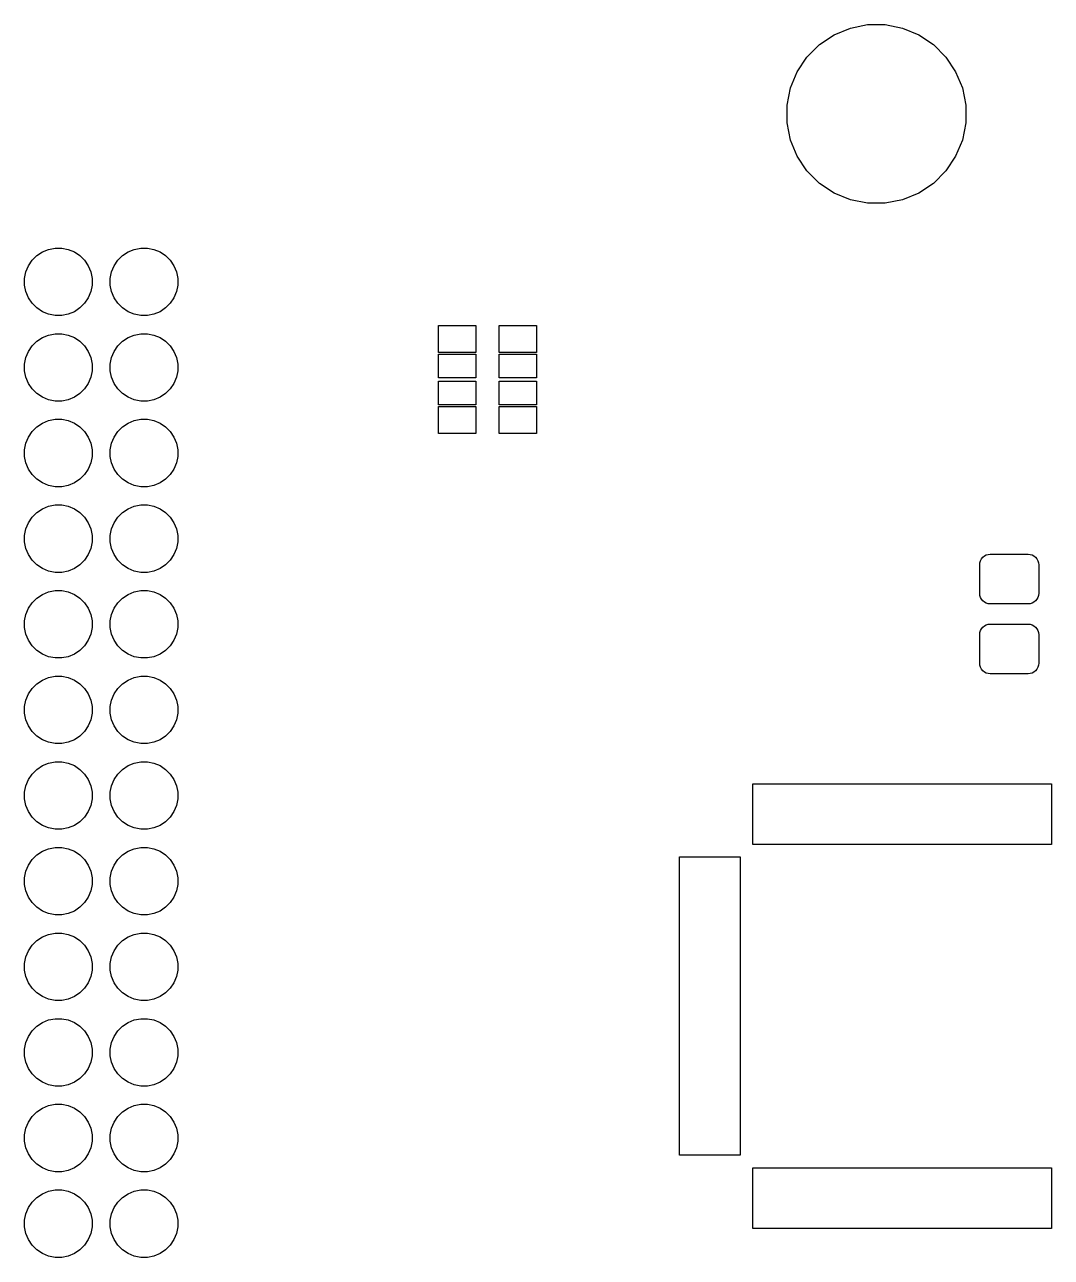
# Model space of a CAD drawing. Extents: x 49 to 143, y -159 to -38.
# Drawn here: x 65.04 to 95.48, y -108.62 to -72.05 of the extents above; entities that cross this region are included whole.
import ezdxf

# ---------------------------------------------------------------- set-up
doc = ezdxf.new("R2010")
doc.units = 0
doc.layers.add('BLACK', color=7, linetype='CONTINUOUS')

msp = doc.modelspace()

# ---------------------------------------------------------------- linework, layer by layer
at = {"layer": 'BLACK', "linetype": 'CONTINUOUS'}
for p, q in [((88.6077, -72.643), (89.0418, -72.353)), ((89.0418, -72.353), (89.524, -72.1532)), ((89.524, -72.1532), (90.036, -72.0514)), ((90.036, -72.0514), (90.558, -72.0514)), ((90.558, -72.0514), (91.07, -72.1532)), ((91.07, -72.1532), (91.5522, -72.353)), ((91.5522, -72.353), (91.9863, -72.643)), ((88.2386, -73.0121), (88.6077, -72.643)), ((91.9863, -72.643), (92.3554, -73.0121)), ((87.9486, -73.4462), (88.2386, -73.0121)), ((92.3554, -73.0121), (92.6454, -73.4462)), ((87.7488, -73.9284), (87.9486, -73.4462)), ((92.6454, -73.4462), (92.8452, -73.9284)), ((87.647, -74.4404), (87.7488, -73.9284)), ((92.8452, -73.9284), (92.947, -74.4404)), ((87.647, -74.9624), (87.647, -74.4404)), ((92.947, -74.4404), (92.947, -74.9624)), ((87.7488, -75.4744), (87.647, -74.9624)), ((92.947, -74.9624), (92.8452, -75.4744)), ((87.9486, -75.9566), (87.7488, -75.4744)), ((92.8452, -75.4744), (92.6454, -75.9566)), ((88.2386, -76.3907), (87.9486, -75.9566)), ((92.6454, -75.9566), (92.3554, -76.3907)), ((88.6077, -76.7598), (88.2386, -76.3907)), ((92.3554, -76.3907), (91.9863, -76.7598)), ((89.0418, -77.0498), (88.6077, -76.7598)), ((91.9863, -76.7598), (91.5522, -77.0498)), ((89.524, -77.2496), (89.0418, -77.0498)), ((91.5522, -77.0498), (91.07, -77.2496)), ((90.036, -77.3514), (89.524, -77.2496)), ((90.558, -77.3514), (90.036, -77.3514)), ((91.07, -77.2496), (90.558, -77.3514)), ((65.2632, -79.0423), (65.4025, -78.903)), ((65.4025, -78.903), (65.5663, -78.7936)), ((65.5663, -78.7936), (65.7483, -78.7182)), ((65.7483, -78.7182), (65.9415, -78.6798)), ((65.9415, -78.6798), (66.1385, -78.6798)), ((66.1385, -78.6798), (66.3317, -78.7182)), ((66.3317, -78.7182), (66.5137, -78.7936)), ((66.5137, -78.7936), (66.6775, -78.903)), ((66.6775, -78.903), (66.8168, -79.0423)), ((67.8032, -79.0423), (67.9425, -78.903)), ((67.9425, -78.903), (68.1063, -78.7936)), ((68.1063, -78.7936), (68.2883, -78.7182)), ((68.2883, -78.7182), (68.4815, -78.6798)), ((68.4815, -78.6798), (68.6785, -78.6798)), ((68.6785, -78.6798), (68.8717, -78.7182)), ((68.8717, -78.7182), (69.0537, -78.7936)), ((69.0537, -78.7936), (69.2175, -78.903)), ((69.2175, -78.903), (69.3568, -79.0423)), ((65.0784, -79.3881), (65.1538, -79.2061)), ((65.1538, -79.2061), (65.2632, -79.0423)), ((66.8168, -79.0423), (66.9262, -79.2061)), ((66.9262, -79.2061), (67.0016, -79.3881)), ((67.6184, -79.3881), (67.6938, -79.2061)), ((67.6938, -79.2061), (67.8032, -79.0423)), ((69.3568, -79.0423), (69.4662, -79.2061)), ((69.4662, -79.2061), (69.5416, -79.3881)), ((65.04, -79.5813), (65.0784, -79.3881)), ((65.04, -79.7783), (65.04, -79.5813)), ((67.0016, -79.3881), (67.04, -79.5813)), ((67.04, -79.5813), (67.04, -79.7783)), ((67.58, -79.5813), (67.6184, -79.3881)), ((67.58, -79.7783), (67.58, -79.5813)), ((69.5416, -79.3881), (69.58, -79.5813)), ((69.58, -79.5813), (69.58, -79.7783)), ((65.0784, -79.9715), (65.04, -79.7783)), ((65.1538, -80.1535), (65.0784, -79.9715)), ((67.0016, -79.9715), (66.9262, -80.1535)), ((67.04, -79.7783), (67.0016, -79.9715)), ((67.6184, -79.9715), (67.58, -79.7783)), ((67.6938, -80.1535), (67.6184, -79.9715)), ((69.5416, -79.9715), (69.4662, -80.1535)), ((69.58, -79.7783), (69.5416, -79.9715)), ((65.2632, -80.3173), (65.1538, -80.1535)), ((65.4025, -80.4566), (65.2632, -80.3173)), ((66.8168, -80.3173), (66.6775, -80.4566)), ((66.9262, -80.1535), (66.8168, -80.3173)), ((67.8032, -80.3173), (67.6938, -80.1535)), ((67.9425, -80.4566), (67.8032, -80.3173)), ((69.3568, -80.3173), (69.2175, -80.4566)), ((69.4662, -80.1535), (69.3568, -80.3173)), ((65.5663, -80.566), (65.4025, -80.4566)), ((65.7483, -80.6414), (65.5663, -80.566)), ((65.9415, -80.6798), (65.7483, -80.6414)), ((66.1385, -80.6798), (65.9415, -80.6798)), ((66.3317, -80.6414), (66.1385, -80.6798)), ((66.5137, -80.566), (66.3317, -80.6414)), ((66.6775, -80.4566), (66.5137, -80.566)), ((68.1063, -80.566), (67.9425, -80.4566)), ((68.2883, -80.6414), (68.1063, -80.566)), ((68.4815, -80.6798), (68.2883, -80.6414)), ((68.6785, -80.6798), (68.4815, -80.6798)), ((68.8717, -80.6414), (68.6785, -80.6798)), ((69.0537, -80.566), (68.8717, -80.6414)), ((69.2175, -80.4566), (69.0537, -80.566)), ((77.3154, -81.7754), (77.3154, -80.9754)), ((77.3154, -80.9754), (78.4154, -80.9754)), ((78.4154, -80.9754), (78.4154, -81.7754)), ((79.1154, -81.7754), (79.1154, -80.9754)), ((79.1154, -80.9754), (80.2154, -80.9754)), ((80.2154, -80.9754), (80.2154, -81.7754)), ((65.2632, -81.5823), (65.4025, -81.443)), ((65.4025, -81.443), (65.5663, -81.3336)), ((65.5663, -81.3336), (65.7483, -81.2582)), ((65.7483, -81.2582), (65.9415, -81.2198)), ((65.9415, -81.2198), (66.1385, -81.2198)), ((66.1385, -81.2198), (66.3317, -81.2582)), ((66.3317, -81.2582), (66.5137, -81.3336)), ((66.5137, -81.3336), (66.6775, -81.443)), ((66.6775, -81.443), (66.8168, -81.5823)), ((67.8032, -81.5823), (67.9425, -81.443)), ((67.9425, -81.443), (68.1063, -81.3336)), ((68.1063, -81.3336), (68.2883, -81.2582)), ((68.2883, -81.2582), (68.4815, -81.2198)), ((68.4815, -81.2198), (68.6785, -81.2198)), ((68.6785, -81.2198), (68.8717, -81.2582)), ((68.8717, -81.2582), (69.0537, -81.3336)), ((69.0537, -81.3336), (69.2175, -81.443)), ((69.2175, -81.443), (69.3568, -81.5823)), ((65.0784, -81.9281), (65.1538, -81.7461)), ((65.1538, -81.7461), (65.2632, -81.5823)), ((66.8168, -81.5823), (66.9262, -81.7461)), ((66.9262, -81.7461), (67.0016, -81.9281)), ((67.6184, -81.9281), (67.6938, -81.7461)), ((67.6938, -81.7461), (67.8032, -81.5823)), ((69.3568, -81.5823), (69.4662, -81.7461)), ((69.4662, -81.7461), (69.5416, -81.9281)), ((78.4154, -81.7754), (77.3154, -81.7754)), ((77.3154, -82.5254), (77.3154, -81.8254)), ((77.3154, -81.8254), (78.4154, -81.8254)), ((78.4154, -81.8254), (78.4154, -82.5254)), ((80.2154, -81.7754), (79.1154, -81.7754)), ((79.1154, -82.5254), (79.1154, -81.8254)), ((79.1154, -81.8254), (80.2154, -81.8254)), ((80.2154, -81.8254), (80.2154, -82.5254)), ((65.04, -82.1213), (65.0784, -81.9281)), ((65.04, -82.3183), (65.04, -82.1213)), ((67.0016, -81.9281), (67.04, -82.1213)), ((67.04, -82.1213), (67.04, -82.3183)), ((67.58, -82.1213), (67.6184, -81.9281)), ((67.58, -82.3183), (67.58, -82.1213)), ((69.5416, -81.9281), (69.58, -82.1213)), ((69.58, -82.1213), (69.58, -82.3183)), ((65.0784, -82.5115), (65.04, -82.3183)), ((65.1538, -82.6935), (65.0784, -82.5115)), ((67.0016, -82.5115), (66.9262, -82.6935)), ((67.04, -82.3183), (67.0016, -82.5115)), ((67.6184, -82.5115), (67.58, -82.3183)), ((67.6938, -82.6935), (67.6184, -82.5115)), ((69.5416, -82.5115), (69.4662, -82.6935)), ((69.58, -82.3183), (69.5416, -82.5115)), ((78.4154, -82.5254), (77.3154, -82.5254)), ((77.3154, -83.3254), (77.3154, -82.6254)), ((77.3154, -82.6254), (78.4154, -82.6254)), ((78.4154, -82.6254), (78.4154, -83.3254)), ((80.2154, -82.5254), (79.1154, -82.5254)), ((79.1154, -83.3254), (79.1154, -82.6254)), ((79.1154, -82.6254), (80.2154, -82.6254)), ((80.2154, -82.6254), (80.2154, -83.3254)), ((65.2632, -82.8573), (65.1538, -82.6935)), ((65.4025, -82.9966), (65.2632, -82.8573)), ((65.5663, -83.106), (65.4025, -82.9966)), ((66.6775, -82.9966), (66.5137, -83.106)), ((66.8168, -82.8573), (66.6775, -82.9966)), ((66.9262, -82.6935), (66.8168, -82.8573)), ((67.8032, -82.8573), (67.6938, -82.6935)), ((67.9425, -82.9966), (67.8032, -82.8573)), ((68.1063, -83.106), (67.9425, -82.9966)), ((69.2175, -82.9966), (69.0537, -83.106)), ((69.3568, -82.8573), (69.2175, -82.9966)), ((69.4662, -82.6935), (69.3568, -82.8573)), ((65.7483, -83.1814), (65.5663, -83.106)), ((65.9415, -83.2198), (65.7483, -83.1814)), ((66.1385, -83.2198), (65.9415, -83.2198)), ((66.3317, -83.1814), (66.1385, -83.2198)), ((66.5137, -83.106), (66.3317, -83.1814)), ((68.2883, -83.1814), (68.1063, -83.106)), ((68.4815, -83.2198), (68.2883, -83.1814)), ((68.6785, -83.2198), (68.4815, -83.2198)), ((68.8717, -83.1814), (68.6785, -83.2198)), ((69.0537, -83.106), (68.8717, -83.1814)), ((78.4154, -83.3254), (77.3154, -83.3254)), ((77.3154, -84.1754), (77.3154, -83.3754)), ((77.3154, -83.3754), (78.4154, -83.3754)), ((78.4154, -83.3754), (78.4154, -84.1754)), ((80.2154, -83.3254), (79.1154, -83.3254)), ((79.1154, -84.1754), (79.1154, -83.3754)), ((79.1154, -83.3754), (80.2154, -83.3754)), ((80.2154, -83.3754), (80.2154, -84.1754)), ((65.2632, -84.1223), (65.4025, -83.983)), ((65.4025, -83.983), (65.5663, -83.8736)), ((65.5663, -83.8736), (65.7483, -83.7982)), ((65.7483, -83.7982), (65.9415, -83.7598)), ((65.9415, -83.7598), (66.1385, -83.7598)), ((66.1385, -83.7598), (66.3317, -83.7982)), ((66.3317, -83.7982), (66.5137, -83.8736)), ((66.5137, -83.8736), (66.6775, -83.983)), ((66.6775, -83.983), (66.8168, -84.1223)), ((67.8032, -84.1223), (67.9425, -83.983)), ((67.9425, -83.983), (68.1063, -83.8736)), ((68.1063, -83.8736), (68.2883, -83.7982)), ((68.2883, -83.7982), (68.4815, -83.7598)), ((68.4815, -83.7598), (68.6785, -83.7598)), ((68.6785, -83.7598), (68.8717, -83.7982)), ((68.8717, -83.7982), (69.0537, -83.8736)), ((69.0537, -83.8736), (69.2175, -83.983)), ((69.2175, -83.983), (69.3568, -84.1223)), ((65.04, -84.6613), (65.0784, -84.4681)), ((65.0784, -84.4681), (65.1538, -84.2861)), ((65.1538, -84.2861), (65.2632, -84.1223)), ((66.8168, -84.1223), (66.9262, -84.2861)), ((66.9262, -84.2861), (67.0016, -84.4681)), ((67.0016, -84.4681), (67.04, -84.6613)), ((67.58, -84.6613), (67.6184, -84.4681)), ((67.6184, -84.4681), (67.6938, -84.2861)), ((67.6938, -84.2861), (67.8032, -84.1223)), ((69.3568, -84.1223), (69.4662, -84.2861)), ((69.4662, -84.2861), (69.5416, -84.4681)), ((69.5416, -84.4681), (69.58, -84.6613)), ((78.4154, -84.1754), (77.3154, -84.1754)), ((80.2154, -84.1754), (79.1154, -84.1754)), ((65.04, -84.8583), (65.04, -84.6613)), ((67.04, -84.6613), (67.04, -84.8583)), ((67.58, -84.8583), (67.58, -84.6613)), ((69.58, -84.6613), (69.58, -84.8583)), ((65.0784, -85.0515), (65.04, -84.8583)), ((65.1538, -85.2335), (65.0784, -85.0515)), ((67.0016, -85.0515), (66.9262, -85.2335)), ((67.04, -84.8583), (67.0016, -85.0515)), ((67.6184, -85.0515), (67.58, -84.8583)), ((67.6938, -85.2335), (67.6184, -85.0515)), ((69.5416, -85.0515), (69.4662, -85.2335)), ((69.58, -84.8583), (69.5416, -85.0515)), ((65.2632, -85.3973), (65.1538, -85.2335)), ((65.4025, -85.5366), (65.2632, -85.3973)), ((65.5663, -85.646), (65.4025, -85.5366)), ((66.6775, -85.5366), (66.5137, -85.646)), ((66.8168, -85.3973), (66.6775, -85.5366)), ((66.9262, -85.2335), (66.8168, -85.3973)), ((67.8032, -85.3973), (67.6938, -85.2335)), ((67.9425, -85.5366), (67.8032, -85.3973)), ((68.1063, -85.646), (67.9425, -85.5366)), ((69.2175, -85.5366), (69.0537, -85.646)), ((69.3568, -85.3973), (69.2175, -85.5366)), ((69.4662, -85.2335), (69.3568, -85.3973)), ((65.7483, -85.7214), (65.5663, -85.646)), ((65.9415, -85.7598), (65.7483, -85.7214)), ((66.1385, -85.7598), (65.9415, -85.7598)), ((66.3317, -85.7214), (66.1385, -85.7598)), ((66.5137, -85.646), (66.3317, -85.7214)), ((68.2883, -85.7214), (68.1063, -85.646)), ((68.4815, -85.7598), (68.2883, -85.7214)), ((68.6785, -85.7598), (68.4815, -85.7598)), ((68.8717, -85.7214), (68.6785, -85.7598)), ((69.0537, -85.646), (68.8717, -85.7214)), ((65.7483, -86.3382), (65.9415, -86.2998)), ((65.9415, -86.2998), (66.1385, -86.2998)), ((66.1385, -86.2998), (66.3317, -86.3382)), ((68.2883, -86.3382), (68.4815, -86.2998)), ((68.4815, -86.2998), (68.6785, -86.2998)), ((68.6785, -86.2998), (68.8717, -86.3382)), ((65.1538, -86.8261), (65.2632, -86.6623)), ((65.2632, -86.6623), (65.4025, -86.523)), ((65.4025, -86.523), (65.5663, -86.4136)), ((65.5663, -86.4136), (65.7483, -86.3382)), ((66.3317, -86.3382), (66.5137, -86.4136)), ((66.5137, -86.4136), (66.6775, -86.523)), ((66.6775, -86.523), (66.8168, -86.6623)), ((66.8168, -86.6623), (66.9262, -86.8261)), ((67.6938, -86.8261), (67.8032, -86.6623)), ((67.8032, -86.6623), (67.9425, -86.523)), ((67.9425, -86.523), (68.1063, -86.4136)), ((68.1063, -86.4136), (68.2883, -86.3382)), ((68.8717, -86.3382), (69.0537, -86.4136)), ((69.0537, -86.4136), (69.2175, -86.523)), ((69.2175, -86.523), (69.3568, -86.6623)), ((69.3568, -86.6623), (69.4662, -86.8261)), ((65.04, -87.2013), (65.0784, -87.0081)), ((65.0784, -87.0081), (65.1538, -86.8261)), ((66.9262, -86.8261), (67.0016, -87.0081)), ((67.0016, -87.0081), (67.04, -87.2013)), ((67.58, -87.2013), (67.6184, -87.0081)), ((67.6184, -87.0081), (67.6938, -86.8261)), ((69.4662, -86.8261), (69.5416, -87.0081)), ((69.5416, -87.0081), (69.58, -87.2013)), ((65.04, -87.3983), (65.04, -87.2013)), ((65.0784, -87.5915), (65.04, -87.3983)), ((67.04, -87.3983), (67.0016, -87.5915)), ((67.04, -87.2013), (67.04, -87.3983)), ((67.58, -87.3983), (67.58, -87.2013)), ((67.6184, -87.5915), (67.58, -87.3983)), ((69.58, -87.3983), (69.5416, -87.5915)), ((69.58, -87.2013), (69.58, -87.3983)), ((65.1538, -87.7735), (65.0784, -87.5915)), ((67.0016, -87.5915), (66.9262, -87.7735)), ((67.6938, -87.7735), (67.6184, -87.5915)), ((69.5416, -87.5915), (69.4662, -87.7735)), ((93.6116, -87.766), (93.6728, -87.76)), ((93.6728, -87.76), (94.7952, -87.76)), ((94.7952, -87.76), (94.8564, -87.766)), ((65.2632, -87.9373), (65.1538, -87.7735)), ((65.4025, -88.0766), (65.2632, -87.9373)), ((65.5663, -88.186), (65.4025, -88.0766)), ((66.6775, -88.0766), (66.5137, -88.186)), ((66.8168, -87.9373), (66.6775, -88.0766)), ((66.9262, -87.7735), (66.8168, -87.9373)), ((67.8032, -87.9373), (67.6938, -87.7735)), ((67.9425, -88.0766), (67.8032, -87.9373)), ((68.1063, -88.186), (67.9425, -88.0766)), ((69.2175, -88.0766), (69.0537, -88.186)), ((69.3568, -87.9373), (69.2175, -88.0766)), ((69.4662, -87.7735), (69.3568, -87.9373)), ((93.359, -88.0738), (93.365, -88.0126)), ((93.359, -88.9212), (93.359, -88.0738)), ((93.365, -88.0126), (93.3829, -87.9537)), ((93.3829, -87.9537), (93.4119, -87.8995)), ((93.4119, -87.8995), (93.4509, -87.8519)), ((93.4509, -87.8519), (93.4985, -87.8129)), ((93.4985, -87.8129), (93.5527, -87.7839)), ((93.5527, -87.7839), (93.6116, -87.766)), ((94.8564, -87.766), (94.9153, -87.7839)), ((94.9153, -87.7839), (94.9695, -87.8129)), ((94.9695, -87.8129), (95.0171, -87.8519)), ((95.0171, -87.8519), (95.0561, -87.8995)), ((95.0561, -87.8995), (95.0851, -87.9537)), ((95.0851, -87.9537), (95.103, -88.0126)), ((95.103, -88.0126), (95.109, -88.0738)), ((95.109, -88.0738), (95.109, -88.9212)), ((65.7483, -88.2614), (65.5663, -88.186)), ((65.9415, -88.2998), (65.7483, -88.2614)), ((66.1385, -88.2998), (65.9415, -88.2998)), ((66.3317, -88.2614), (66.1385, -88.2998)), ((66.5137, -88.186), (66.3317, -88.2614)), ((68.2883, -88.2614), (68.1063, -88.186)), ((68.4815, -88.2998), (68.2883, -88.2614)), ((68.6785, -88.2998), (68.4815, -88.2998)), ((68.8717, -88.2614), (68.6785, -88.2998)), ((69.0537, -88.186), (68.8717, -88.2614)), ((65.7483, -88.8782), (65.9415, -88.8398)), ((65.9415, -88.8398), (66.1385, -88.8398)), ((66.1385, -88.8398), (66.3317, -88.8782)), ((68.2883, -88.8782), (68.4815, -88.8398)), ((68.4815, -88.8398), (68.6785, -88.8398)), ((68.6785, -88.8398), (68.8717, -88.8782)), ((65.1538, -89.3661), (65.2632, -89.2023)), ((65.2632, -89.2023), (65.4025, -89.063)), ((65.4025, -89.063), (65.5663, -88.9536)), ((65.5663, -88.9536), (65.7483, -88.8782)), ((66.3317, -88.8782), (66.5137, -88.9536)), ((66.5137, -88.9536), (66.6775, -89.063)), ((66.6775, -89.063), (66.8168, -89.2023)), ((66.8168, -89.2023), (66.9262, -89.3661)), ((67.6938, -89.3661), (67.8032, -89.2023)), ((67.8032, -89.2023), (67.9425, -89.063)), ((67.9425, -89.063), (68.1063, -88.9536)), ((68.1063, -88.9536), (68.2883, -88.8782)), ((68.8717, -88.8782), (69.0537, -88.9536)), ((69.0537, -88.9536), (69.2175, -89.063)), ((69.2175, -89.063), (69.3568, -89.2023)), ((69.3568, -89.2023), (69.4662, -89.3661)), ((93.365, -88.9824), (93.359, -88.9212)), ((93.3829, -89.0413), (93.365, -88.9824)), ((93.4119, -89.0955), (93.3829, -89.0413)), ((93.4509, -89.1431), (93.4119, -89.0955)), ((93.4985, -89.1821), (93.4509, -89.1431)), ((93.5527, -89.2111), (93.4985, -89.1821)), ((93.6116, -89.229), (93.5527, -89.2111)), ((94.9153, -89.2111), (94.8564, -89.229)), ((94.9695, -89.1821), (94.9153, -89.2111)), ((95.0171, -89.1431), (94.9695, -89.1821)), ((95.0561, -89.0955), (95.0171, -89.1431)), ((95.0851, -89.0413), (95.0561, -89.0955)), ((95.103, -88.9824), (95.0851, -89.0413)), ((95.109, -88.9212), (95.103, -88.9824)), ((65.04, -89.7413), (65.0784, -89.5481)), ((65.0784, -89.5481), (65.1538, -89.3661)), ((66.9262, -89.3661), (67.0016, -89.5481)), ((67.0016, -89.5481), (67.04, -89.7413)), ((67.58, -89.7413), (67.6184, -89.5481)), ((67.6184, -89.5481), (67.6938, -89.3661)), ((69.4662, -89.3661), (69.5416, -89.5481)), ((69.5416, -89.5481), (69.58, -89.7413)), ((93.6728, -89.235), (93.6116, -89.229)), ((94.7952, -89.235), (93.6728, -89.235)), ((94.8564, -89.229), (94.7952, -89.235)), ((65.04, -89.9383), (65.04, -89.7413)), ((65.0784, -90.1315), (65.04, -89.9383)), ((67.04, -89.9383), (67.0016, -90.1315)), ((67.04, -89.7413), (67.04, -89.9383)), ((67.58, -89.9383), (67.58, -89.7413)), ((67.6184, -90.1315), (67.58, -89.9383)), ((69.58, -89.9383), (69.5416, -90.1315)), ((69.58, -89.7413), (69.58, -89.9383)), ((93.4119, -89.9745), (93.4509, -89.9269)), ((93.4509, -89.9269), (93.4985, -89.8879)), ((93.4985, -89.8879), (93.5527, -89.8589)), ((93.5527, -89.8589), (93.6116, -89.841)), ((93.6116, -89.841), (93.6728, -89.835)), ((93.6728, -89.835), (94.7952, -89.835)), ((94.7952, -89.835), (94.8564, -89.841)), ((94.8564, -89.841), (94.9153, -89.8589)), ((94.9153, -89.8589), (94.9695, -89.8879)), ((94.9695, -89.8879), (95.0171, -89.9269)), ((95.0171, -89.9269), (95.0561, -89.9745)), ((65.1538, -90.3135), (65.0784, -90.1315)), ((65.2632, -90.4773), (65.1538, -90.3135)), ((66.9262, -90.3135), (66.8168, -90.4773)), ((67.0016, -90.1315), (66.9262, -90.3135)), ((67.6938, -90.3135), (67.6184, -90.1315)), ((67.8032, -90.4773), (67.6938, -90.3135)), ((69.4662, -90.3135), (69.3568, -90.4773)), ((69.5416, -90.1315), (69.4662, -90.3135)), ((93.359, -90.1488), (93.365, -90.0876)), ((93.359, -90.9962), (93.359, -90.1488)), ((93.365, -90.0876), (93.3829, -90.0287)), ((93.3829, -90.0287), (93.4119, -89.9745)), ((95.0561, -89.9745), (95.0851, -90.0287)), ((95.0851, -90.0287), (95.103, -90.0876)), ((95.103, -90.0876), (95.109, -90.1488)), ((95.109, -90.1488), (95.109, -90.9962)), ((65.4025, -90.6166), (65.2632, -90.4773)), ((65.5663, -90.726), (65.4025, -90.6166)), ((66.6775, -90.6166), (66.5137, -90.726)), ((66.8168, -90.4773), (66.6775, -90.6166)), ((67.9425, -90.6166), (67.8032, -90.4773)), ((68.1063, -90.726), (67.9425, -90.6166)), ((69.2175, -90.6166), (69.0537, -90.726)), ((69.3568, -90.4773), (69.2175, -90.6166)), ((65.7483, -90.8014), (65.5663, -90.726)), ((65.9415, -90.8398), (65.7483, -90.8014)), ((66.1385, -90.8398), (65.9415, -90.8398)), ((66.3317, -90.8014), (66.1385, -90.8398)), ((66.5137, -90.726), (66.3317, -90.8014)), ((68.2883, -90.8014), (68.1063, -90.726)), ((68.4815, -90.8398), (68.2883, -90.8014)), ((68.6785, -90.8398), (68.4815, -90.8398)), ((68.8717, -90.8014), (68.6785, -90.8398)), ((69.0537, -90.726), (68.8717, -90.8014)), ((93.365, -91.0574), (93.359, -90.9962)), ((95.109, -90.9962), (95.103, -91.0574)), ((65.5663, -91.4936), (65.7483, -91.4182)), ((65.7483, -91.4182), (65.9415, -91.3798)), ((65.9415, -91.3798), (66.1385, -91.3798)), ((66.1385, -91.3798), (66.3317, -91.4182)), ((66.3317, -91.4182), (66.5137, -91.4936)), ((68.1063, -91.4936), (68.2883, -91.4182)), ((68.2883, -91.4182), (68.4815, -91.3798)), ((68.4815, -91.3798), (68.6785, -91.3798)), ((68.6785, -91.3798), (68.8717, -91.4182)), ((68.8717, -91.4182), (69.0537, -91.4936)), ((93.3829, -91.1163), (93.365, -91.0574)), ((93.4119, -91.1705), (93.3829, -91.1163)), ((93.4509, -91.2181), (93.4119, -91.1705)), ((93.4985, -91.2571), (93.4509, -91.2181)), ((93.5527, -91.2861), (93.4985, -91.2571)), ((93.6116, -91.304), (93.5527, -91.2861)), ((93.6728, -91.31), (93.6116, -91.304)), ((94.7952, -91.31), (93.6728, -91.31)), ((94.8564, -91.304), (94.7952, -91.31)), ((94.9153, -91.2861), (94.8564, -91.304)), ((94.9695, -91.2571), (94.9153, -91.2861)), ((95.0171, -91.2181), (94.9695, -91.2571)), ((95.0561, -91.1705), (95.0171, -91.2181)), ((95.0851, -91.1163), (95.0561, -91.1705)), ((95.103, -91.0574), (95.0851, -91.1163)), ((65.1538, -91.9061), (65.2632, -91.7423)), ((65.2632, -91.7423), (65.4025, -91.603)), ((65.4025, -91.603), (65.5663, -91.4936)), ((66.5137, -91.4936), (66.6775, -91.603)), ((66.6775, -91.603), (66.8168, -91.7423)), ((66.8168, -91.7423), (66.9262, -91.9061)), ((67.6938, -91.9061), (67.8032, -91.7423)), ((67.8032, -91.7423), (67.9425, -91.603)), ((67.9425, -91.603), (68.1063, -91.4936)), ((69.0537, -91.4936), (69.2175, -91.603)), ((69.2175, -91.603), (69.3568, -91.7423)), ((69.3568, -91.7423), (69.4662, -91.9061)), ((65.04, -92.2813), (65.0784, -92.0881)), ((65.0784, -92.0881), (65.1538, -91.9061)), ((66.9262, -91.9061), (67.0016, -92.0881)), ((67.0016, -92.0881), (67.04, -92.2813)), ((67.58, -92.2813), (67.6184, -92.0881)), ((67.6184, -92.0881), (67.6938, -91.9061)), ((69.4662, -91.9061), (69.5416, -92.0881)), ((69.5416, -92.0881), (69.58, -92.2813)), ((65.04, -92.4783), (65.04, -92.2813)), ((65.0784, -92.6715), (65.04, -92.4783)), ((67.04, -92.4783), (67.0016, -92.6715)), ((67.04, -92.2813), (67.04, -92.4783)), ((67.58, -92.4783), (67.58, -92.2813)), ((67.6184, -92.6715), (67.58, -92.4783)), ((69.58, -92.4783), (69.5416, -92.6715)), ((69.58, -92.2813), (69.58, -92.4783)), ((65.1538, -92.8535), (65.0784, -92.6715)), ((65.2632, -93.0173), (65.1538, -92.8535)), ((66.9262, -92.8535), (66.8168, -93.0173)), ((67.0016, -92.6715), (66.9262, -92.8535)), ((67.6938, -92.8535), (67.6184, -92.6715)), ((67.8032, -93.0173), (67.6938, -92.8535)), ((69.4662, -92.8535), (69.3568, -93.0173)), ((69.5416, -92.6715), (69.4662, -92.8535)), ((65.4025, -93.1566), (65.2632, -93.0173)), ((65.5663, -93.266), (65.4025, -93.1566)), ((66.6775, -93.1566), (66.5137, -93.266)), ((66.8168, -93.0173), (66.6775, -93.1566)), ((67.9425, -93.1566), (67.8032, -93.0173)), ((68.1063, -93.266), (67.9425, -93.1566)), ((69.2175, -93.1566), (69.0537, -93.266)), ((69.3568, -93.0173), (69.2175, -93.1566)), ((65.7483, -93.3414), (65.5663, -93.266)), ((65.9415, -93.3798), (65.7483, -93.3414)), ((66.1385, -93.3798), (65.9415, -93.3798)), ((66.3317, -93.3414), (66.1385, -93.3798)), ((66.5137, -93.266), (66.3317, -93.3414)), ((68.2883, -93.3414), (68.1063, -93.266)), ((68.4815, -93.3798), (68.2883, -93.3414)), ((68.6785, -93.3798), (68.4815, -93.3798)), ((68.8717, -93.3414), (68.6785, -93.3798)), ((69.0537, -93.266), (68.8717, -93.3414)), ((65.5663, -94.0336), (65.7483, -93.9582)), ((65.7483, -93.9582), (65.9415, -93.9198)), ((65.9415, -93.9198), (66.1385, -93.9198)), ((66.1385, -93.9198), (66.3317, -93.9582)), ((66.3317, -93.9582), (66.5137, -94.0336)), ((68.1063, -94.0336), (68.2883, -93.9582)), ((68.2883, -93.9582), (68.4815, -93.9198)), ((68.4815, -93.9198), (68.6785, -93.9198)), ((68.6785, -93.9198), (68.8717, -93.9582)), ((68.8717, -93.9582), (69.0537, -94.0336)), ((65.1538, -94.4461), (65.2632, -94.2823)), ((65.2632, -94.2823), (65.4025, -94.143)), ((65.4025, -94.143), (65.5663, -94.0336)), ((66.5137, -94.0336), (66.6775, -94.143)), ((66.6775, -94.143), (66.8168, -94.2823)), ((66.8168, -94.2823), (66.9262, -94.4461)), ((67.6938, -94.4461), (67.8032, -94.2823)), ((67.8032, -94.2823), (67.9425, -94.143)), ((67.9425, -94.143), (68.1063, -94.0336)), ((69.0537, -94.0336), (69.2175, -94.143)), ((69.2175, -94.143), (69.3568, -94.2823)), ((69.3568, -94.2823), (69.4662, -94.4461)), ((65.04, -94.8213), (65.0784, -94.6281)), ((65.0784, -94.6281), (65.1538, -94.4461)), ((66.9262, -94.4461), (67.0016, -94.6281)), ((67.0016, -94.6281), (67.04, -94.8213)), ((67.58, -94.8213), (67.6184, -94.6281)), ((67.6184, -94.6281), (67.6938, -94.4461)), ((69.4662, -94.4461), (69.5416, -94.6281)), ((69.5416, -94.6281), (69.58, -94.8213)), ((86.634, -94.5682), (95.484, -94.5682)), ((86.634, -96.3682), (86.634, -94.5682)), ((95.484, -94.5682), (95.484, -96.3682)), ((65.04, -95.0183), (65.04, -94.8213)), ((65.0784, -95.2115), (65.04, -95.0183)), ((67.04, -95.0183), (67.0016, -95.2115)), ((67.04, -94.8213), (67.04, -95.0183)), ((67.58, -95.0183), (67.58, -94.8213)), ((67.6184, -95.2115), (67.58, -95.0183)), ((69.58, -95.0183), (69.5416, -95.2115)), ((69.58, -94.8213), (69.58, -95.0183)), ((65.1538, -95.3935), (65.0784, -95.2115)), ((65.2632, -95.5573), (65.1538, -95.3935)), ((66.9262, -95.3935), (66.8168, -95.5573)), ((67.0016, -95.2115), (66.9262, -95.3935)), ((67.6938, -95.3935), (67.6184, -95.2115)), ((67.8032, -95.5573), (67.6938, -95.3935)), ((69.4662, -95.3935), (69.3568, -95.5573)), ((69.5416, -95.2115), (69.4662, -95.3935)), ((65.4025, -95.6966), (65.2632, -95.5573)), ((65.5663, -95.806), (65.4025, -95.6966)), ((65.7483, -95.8814), (65.5663, -95.806)), ((66.5137, -95.806), (66.3317, -95.8814)), ((66.6775, -95.6966), (66.5137, -95.806)), ((66.8168, -95.5573), (66.6775, -95.6966)), ((67.9425, -95.6966), (67.8032, -95.5573)), ((68.1063, -95.806), (67.9425, -95.6966)), ((68.2883, -95.8814), (68.1063, -95.806)), ((69.0537, -95.806), (68.8717, -95.8814)), ((69.2175, -95.6966), (69.0537, -95.806)), ((69.3568, -95.5573), (69.2175, -95.6966)), ((65.9415, -95.9198), (65.7483, -95.8814)), ((66.1385, -95.9198), (65.9415, -95.9198)), ((66.3317, -95.8814), (66.1385, -95.9198)), ((68.4815, -95.9198), (68.2883, -95.8814)), ((68.6785, -95.9198), (68.4815, -95.9198)), ((68.8717, -95.8814), (68.6785, -95.9198)), ((65.5663, -96.5736), (65.7483, -96.4982)), ((65.7483, -96.4982), (65.9415, -96.4598)), ((65.9415, -96.4598), (66.1385, -96.4598)), ((66.1385, -96.4598), (66.3317, -96.4982)), ((66.3317, -96.4982), (66.5137, -96.5736)), ((68.1063, -96.5736), (68.2883, -96.4982)), ((68.2883, -96.4982), (68.4815, -96.4598)), ((68.4815, -96.4598), (68.6785, -96.4598)), ((68.6785, -96.4598), (68.8717, -96.4982)), ((68.8717, -96.4982), (69.0537, -96.5736)), ((95.484, -96.3682), (86.634, -96.3682)), ((65.1538, -96.9861), (65.2632, -96.8223)), ((65.2632, -96.8223), (65.4025, -96.683)), ((65.4025, -96.683), (65.5663, -96.5736)), ((66.5137, -96.5736), (66.6775, -96.683)), ((66.6775, -96.683), (66.8168, -96.8223)), ((66.8168, -96.8223), (66.9262, -96.9861)), ((67.6938, -96.9861), (67.8032, -96.8223)), ((67.8032, -96.8223), (67.9425, -96.683)), ((67.9425, -96.683), (68.1063, -96.5736)), ((69.0537, -96.5736), (69.2175, -96.683)), ((69.2175, -96.683), (69.3568, -96.8223)), ((69.3568, -96.8223), (69.4662, -96.9861)), ((84.459, -105.593), (84.459, -96.7432)), ((84.459, -96.7432), (86.259, -96.7432)), ((86.259, -96.7432), (86.259, -105.593)), ((65.04, -97.3613), (65.0784, -97.1681)), ((65.0784, -97.1681), (65.1538, -96.9861)), ((66.9262, -96.9861), (67.0016, -97.1681)), ((67.0016, -97.1681), (67.04, -97.3613)), ((67.58, -97.3613), (67.6184, -97.1681)), ((67.6184, -97.1681), (67.6938, -96.9861)), ((69.4662, -96.9861), (69.5416, -97.1681)), ((69.5416, -97.1681), (69.58, -97.3613)), ((65.04, -97.5583), (65.04, -97.3613)), ((65.0784, -97.7515), (65.04, -97.5583)), ((67.04, -97.5583), (67.0016, -97.7515)), ((67.04, -97.3613), (67.04, -97.5583)), ((67.58, -97.5583), (67.58, -97.3613)), ((67.6184, -97.7515), (67.58, -97.5583)), ((69.58, -97.5583), (69.5416, -97.7515)), ((69.58, -97.3613), (69.58, -97.5583)), ((65.1538, -97.9335), (65.0784, -97.7515)), ((65.2632, -98.0973), (65.1538, -97.9335)), ((66.9262, -97.9335), (66.8168, -98.0973)), ((67.0016, -97.7515), (66.9262, -97.9335)), ((67.6938, -97.9335), (67.6184, -97.7515)), ((67.8032, -98.0973), (67.6938, -97.9335)), ((69.4662, -97.9335), (69.3568, -98.0973)), ((69.5416, -97.7515), (69.4662, -97.9335)), ((65.4025, -98.2366), (65.2632, -98.0973)), ((65.5663, -98.346), (65.4025, -98.2366)), ((65.7483, -98.4214), (65.5663, -98.346)), ((66.5137, -98.346), (66.3317, -98.4214)), ((66.6775, -98.2366), (66.5137, -98.346)), ((66.8168, -98.0973), (66.6775, -98.2366)), ((67.9425, -98.2366), (67.8032, -98.0973)), ((68.1063, -98.346), (67.9425, -98.2366)), ((68.2883, -98.4214), (68.1063, -98.346)), ((69.0537, -98.346), (68.8717, -98.4214)), ((69.2175, -98.2366), (69.0537, -98.346)), ((69.3568, -98.0973), (69.2175, -98.2366)), ((65.9415, -98.4598), (65.7483, -98.4214)), ((66.1385, -98.4598), (65.9415, -98.4598)), ((66.3317, -98.4214), (66.1385, -98.4598)), ((68.4815, -98.4598), (68.2883, -98.4214)), ((68.6785, -98.4598), (68.4815, -98.4598)), ((68.8717, -98.4214), (68.6785, -98.4598)), ((65.5663, -99.1136), (65.7483, -99.0382)), ((65.7483, -99.0382), (65.9415, -98.9998)), ((65.9415, -98.9998), (66.1385, -98.9998)), ((66.1385, -98.9998), (66.3317, -99.0382)), ((66.3317, -99.0382), (66.5137, -99.1136)), ((68.1063, -99.1136), (68.2883, -99.0382)), ((68.2883, -99.0382), (68.4815, -98.9998)), ((68.4815, -98.9998), (68.6785, -98.9998)), ((68.6785, -98.9998), (68.8717, -99.0382)), ((68.8717, -99.0382), (69.0537, -99.1136)), ((65.1538, -99.5261), (65.2632, -99.3623)), ((65.2632, -99.3623), (65.4025, -99.223)), ((65.4025, -99.223), (65.5663, -99.1136)), ((66.5137, -99.1136), (66.6775, -99.223)), ((66.6775, -99.223), (66.8168, -99.3623)), ((66.8168, -99.3623), (66.9262, -99.5261)), ((67.6938, -99.5261), (67.8032, -99.3623)), ((67.8032, -99.3623), (67.9425, -99.223)), ((67.9425, -99.223), (68.1063, -99.1136)), ((69.0537, -99.1136), (69.2175, -99.223)), ((69.2175, -99.223), (69.3568, -99.3623)), ((69.3568, -99.3623), (69.4662, -99.5261)), ((65.04, -99.9013), (65.0784, -99.7081)), ((65.0784, -99.7081), (65.1538, -99.5261)), ((66.9262, -99.5261), (67.0016, -99.7081)), ((67.0016, -99.7081), (67.04, -99.9013)), ((67.58, -99.9013), (67.6184, -99.7081)), ((67.6184, -99.7081), (67.6938, -99.5261)), ((69.4662, -99.5261), (69.5416, -99.7081)), ((69.5416, -99.7081), (69.58, -99.9013)), ((65.04, -100.098), (65.04, -99.9013)), ((65.0784, -100.291), (65.04, -100.098)), ((67.04, -100.098), (67.0016, -100.291)), ((67.04, -99.9013), (67.04, -100.098)), ((67.58, -100.098), (67.58, -99.9013)), ((67.6184, -100.291), (67.58, -100.098)), ((69.58, -100.098), (69.5416, -100.291)), ((69.58, -99.9013), (69.58, -100.098)), ((65.1538, -100.473), (65.0784, -100.291)), ((65.2632, -100.637), (65.1538, -100.473)), ((66.9262, -100.473), (66.8168, -100.637)), ((67.0016, -100.291), (66.9262, -100.473)), ((67.6938, -100.473), (67.6184, -100.291)), ((67.8032, -100.637), (67.6938, -100.473)), ((69.4662, -100.473), (69.3568, -100.637)), ((69.5416, -100.291), (69.4662, -100.473)), ((65.4025, -100.777), (65.2632, -100.637)), ((65.5663, -100.886), (65.4025, -100.777)), ((65.7483, -100.961), (65.5663, -100.886)), ((66.5137, -100.886), (66.3317, -100.961)), ((66.6775, -100.777), (66.5137, -100.886)), ((66.8168, -100.637), (66.6775, -100.777)), ((67.9425, -100.777), (67.8032, -100.637)), ((68.1063, -100.886), (67.9425, -100.777)), ((68.2883, -100.961), (68.1063, -100.886)), ((69.0537, -100.886), (68.8717, -100.961)), ((69.2175, -100.777), (69.0537, -100.886)), ((69.3568, -100.637), (69.2175, -100.777)), ((65.9415, -101), (65.7483, -100.961)), ((66.1385, -101), (65.9415, -101)), ((66.3317, -100.961), (66.1385, -101)), ((68.4815, -101), (68.2883, -100.961)), ((68.6785, -101), (68.4815, -101)), ((68.8717, -100.961), (68.6785, -101)), ((65.4025, -101.763), (65.5663, -101.654)), ((65.5663, -101.654), (65.7483, -101.578)), ((65.7483, -101.578), (65.9415, -101.54)), ((65.9415, -101.54), (66.1385, -101.54)), ((66.1385, -101.54), (66.3317, -101.578)), ((66.3317, -101.578), (66.5137, -101.654)), ((66.5137, -101.654), (66.6775, -101.763)), ((67.9425, -101.763), (68.1063, -101.654)), ((68.1063, -101.654), (68.2883, -101.578)), ((68.2883, -101.578), (68.4815, -101.54)), ((68.4815, -101.54), (68.6785, -101.54)), ((68.6785, -101.54), (68.8717, -101.578)), ((68.8717, -101.578), (69.0537, -101.654)), ((69.0537, -101.654), (69.2175, -101.763)), ((65.1538, -102.066), (65.2632, -101.902)), ((65.2632, -101.902), (65.4025, -101.763)), ((66.6775, -101.763), (66.8168, -101.902)), ((66.8168, -101.902), (66.9262, -102.066)), ((67.6938, -102.066), (67.8032, -101.902)), ((67.8032, -101.902), (67.9425, -101.763)), ((69.2175, -101.763), (69.3568, -101.902)), ((69.3568, -101.902), (69.4662, -102.066)), ((65.04, -102.441), (65.0784, -102.248)), ((65.0784, -102.248), (65.1538, -102.066)), ((66.9262, -102.066), (67.0016, -102.248)), ((67.0016, -102.248), (67.04, -102.441)), ((67.58, -102.441), (67.6184, -102.248)), ((67.6184, -102.248), (67.6938, -102.066)), ((69.4662, -102.066), (69.5416, -102.248)), ((69.5416, -102.248), (69.58, -102.441)), ((65.04, -102.638), (65.04, -102.441)), ((65.0784, -102.831), (65.04, -102.638)), ((67.04, -102.638), (67.0016, -102.831)), ((67.04, -102.441), (67.04, -102.638)), ((67.58, -102.638), (67.58, -102.441)), ((67.6184, -102.831), (67.58, -102.638)), ((69.58, -102.638), (69.5416, -102.831)), ((69.58, -102.441), (69.58, -102.638)), ((65.1538, -103.013), (65.0784, -102.831)), ((65.2632, -103.177), (65.1538, -103.013)), ((66.9262, -103.013), (66.8168, -103.177)), ((67.0016, -102.831), (66.9262, -103.013)), ((67.6938, -103.013), (67.6184, -102.831)), ((67.8032, -103.177), (67.6938, -103.013)), ((69.4662, -103.013), (69.3568, -103.177)), ((69.5416, -102.831), (69.4662, -103.013)), ((65.4025, -103.317), (65.2632, -103.177)), ((65.5663, -103.426), (65.4025, -103.317)), ((65.7483, -103.501), (65.5663, -103.426)), ((66.5137, -103.426), (66.3317, -103.501)), ((66.6775, -103.317), (66.5137, -103.426)), ((66.8168, -103.177), (66.6775, -103.317)), ((67.9425, -103.317), (67.8032, -103.177)), ((68.1063, -103.426), (67.9425, -103.317)), ((68.2883, -103.501), (68.1063, -103.426)), ((69.0537, -103.426), (68.8717, -103.501)), ((69.2175, -103.317), (69.0537, -103.426)), ((69.3568, -103.177), (69.2175, -103.317)), ((65.9415, -103.54), (65.7483, -103.501)), ((66.1385, -103.54), (65.9415, -103.54)), ((66.3317, -103.501), (66.1385, -103.54)), ((68.4815, -103.54), (68.2883, -103.501)), ((68.6785, -103.54), (68.4815, -103.54)), ((68.8717, -103.501), (68.6785, -103.54)), ((65.4025, -104.303), (65.5663, -104.194)), ((65.5663, -104.194), (65.7483, -104.118)), ((65.7483, -104.118), (65.9415, -104.08)), ((65.9415, -104.08), (66.1385, -104.08)), ((66.1385, -104.08), (66.3317, -104.118)), ((66.3317, -104.118), (66.5137, -104.194)), ((66.5137, -104.194), (66.6775, -104.303)), ((67.9425, -104.303), (68.1063, -104.194)), ((68.1063, -104.194), (68.2883, -104.118)), ((68.2883, -104.118), (68.4815, -104.08)), ((68.4815, -104.08), (68.6785, -104.08)), ((68.6785, -104.08), (68.8717, -104.118)), ((68.8717, -104.118), (69.0537, -104.194)), ((69.0537, -104.194), (69.2175, -104.303)), ((65.1538, -104.606), (65.2632, -104.442)), ((65.2632, -104.442), (65.4025, -104.303)), ((66.6775, -104.303), (66.8168, -104.442)), ((66.8168, -104.442), (66.9262, -104.606)), ((67.6938, -104.606), (67.8032, -104.442)), ((67.8032, -104.442), (67.9425, -104.303)), ((69.2175, -104.303), (69.3568, -104.442)), ((69.3568, -104.442), (69.4662, -104.606)), ((65.04, -104.981), (65.0784, -104.788)), ((65.0784, -104.788), (65.1538, -104.606)), ((66.9262, -104.606), (67.0016, -104.788)), ((67.0016, -104.788), (67.04, -104.981)), ((67.58, -104.981), (67.6184, -104.788)), ((67.6184, -104.788), (67.6938, -104.606)), ((69.4662, -104.606), (69.5416, -104.788)), ((69.5416, -104.788), (69.58, -104.981)), ((65.04, -105.178), (65.04, -104.981)), ((65.0784, -105.371), (65.04, -105.178)), ((67.04, -105.178), (67.0016, -105.371)), ((67.04, -104.981), (67.04, -105.178)), ((67.58, -105.178), (67.58, -104.981)), ((67.6184, -105.371), (67.58, -105.178)), ((69.58, -105.178), (69.5416, -105.371)), ((69.58, -104.981), (69.58, -105.178)), ((65.1538, -105.553), (65.0784, -105.371)), ((65.2632, -105.717), (65.1538, -105.553)), ((66.9262, -105.553), (66.8168, -105.717)), ((67.0016, -105.371), (66.9262, -105.553)), ((67.6938, -105.553), (67.6184, -105.371)), ((67.8032, -105.717), (67.6938, -105.553)), ((69.4662, -105.553), (69.3568, -105.717)), ((69.5416, -105.371), (69.4662, -105.553)), ((86.259, -105.593), (84.459, -105.593)), ((65.4025, -105.857), (65.2632, -105.717)), ((65.5663, -105.966), (65.4025, -105.857)), ((65.7483, -106.041), (65.5663, -105.966)), ((65.9415, -106.08), (65.7483, -106.041)), ((66.3317, -106.041), (66.1385, -106.08)), ((66.5137, -105.966), (66.3317, -106.041)), ((66.6775, -105.857), (66.5137, -105.966)), ((66.8168, -105.717), (66.6775, -105.857)), ((67.9425, -105.857), (67.8032, -105.717)), ((68.1063, -105.966), (67.9425, -105.857)), ((68.2883, -106.041), (68.1063, -105.966)), ((68.4815, -106.08), (68.2883, -106.041)), ((68.8717, -106.041), (68.6785, -106.08)), ((69.0537, -105.966), (68.8717, -106.041)), ((69.2175, -105.857), (69.0537, -105.966)), ((69.3568, -105.717), (69.2175, -105.857)), ((86.634, -105.968), (95.484, -105.968)), ((86.634, -107.768), (86.634, -105.968)), ((95.484, -105.968), (95.484, -107.768)), ((66.1385, -106.08), (65.9415, -106.08)), ((68.6785, -106.08), (68.4815, -106.08)), ((65.4025, -106.843), (65.5663, -106.734)), ((65.5663, -106.734), (65.7483, -106.658)), ((65.7483, -106.658), (65.9415, -106.62)), ((65.9415, -106.62), (66.1385, -106.62)), ((66.1385, -106.62), (66.3317, -106.658)), ((66.3317, -106.658), (66.5137, -106.734)), ((66.5137, -106.734), (66.6775, -106.843)), ((67.9425, -106.843), (68.1063, -106.734)), ((68.1063, -106.734), (68.2883, -106.658)), ((68.2883, -106.658), (68.4815, -106.62)), ((68.4815, -106.62), (68.6785, -106.62)), ((68.6785, -106.62), (68.8717, -106.658)), ((68.8717, -106.658), (69.0537, -106.734)), ((69.0537, -106.734), (69.2175, -106.843)), ((65.1538, -107.146), (65.2632, -106.982)), ((65.2632, -106.982), (65.4025, -106.843)), ((66.6775, -106.843), (66.8168, -106.982)), ((66.8168, -106.982), (66.9262, -107.146)), ((67.6938, -107.146), (67.8032, -106.982)), ((67.8032, -106.982), (67.9425, -106.843)), ((69.2175, -106.843), (69.3568, -106.982)), ((69.3568, -106.982), (69.4662, -107.146)), ((65.04, -107.521), (65.0784, -107.328)), ((65.0784, -107.328), (65.1538, -107.146)), ((66.9262, -107.146), (67.0016, -107.328)), ((67.0016, -107.328), (67.04, -107.521)), ((67.58, -107.521), (67.6184, -107.328)), ((67.6184, -107.328), (67.6938, -107.146)), ((69.4662, -107.146), (69.5416, -107.328)), ((69.5416, -107.328), (69.58, -107.521)), ((65.04, -107.718), (65.04, -107.521)), ((65.0784, -107.911), (65.04, -107.718)), ((67.04, -107.718), (67.0016, -107.911)), ((67.04, -107.521), (67.04, -107.718)), ((67.58, -107.718), (67.58, -107.521)), ((67.6184, -107.911), (67.58, -107.718)), ((69.58, -107.718), (69.5416, -107.911)), ((69.58, -107.521), (69.58, -107.718)), ((95.484, -107.768), (86.634, -107.768)), ((65.1538, -108.093), (65.0784, -107.911)), ((65.2632, -108.257), (65.1538, -108.093)), ((66.9262, -108.093), (66.8168, -108.257)), ((67.0016, -107.911), (66.9262, -108.093)), ((67.6938, -108.093), (67.6184, -107.911)), ((67.8032, -108.257), (67.6938, -108.093)), ((69.4662, -108.093), (69.3568, -108.257)), ((69.5416, -107.911), (69.4662, -108.093)), ((65.4025, -108.397), (65.2632, -108.257)), ((65.5663, -108.506), (65.4025, -108.397)), ((65.7483, -108.581), (65.5663, -108.506)), ((65.9415, -108.62), (65.7483, -108.581)), ((66.3317, -108.581), (66.1385, -108.62)), ((66.5137, -108.506), (66.3317, -108.581)), ((66.6775, -108.397), (66.5137, -108.506)), ((66.8168, -108.257), (66.6775, -108.397)), ((67.9425, -108.397), (67.8032, -108.257)), ((68.1063, -108.506), (67.9425, -108.397)), ((68.2883, -108.581), (68.1063, -108.506)), ((68.4815, -108.62), (68.2883, -108.581)), ((68.8717, -108.581), (68.6785, -108.62)), ((69.0537, -108.506), (68.8717, -108.581)), ((69.2175, -108.397), (69.0537, -108.506)), ((69.3568, -108.257), (69.2175, -108.397)), ((66.1385, -108.62), (65.9415, -108.62)), ((68.6785, -108.62), (68.4815, -108.62))]:
    msp.add_line(p, q, dxfattribs=at)

doc.saveas('drawing.dxf')
